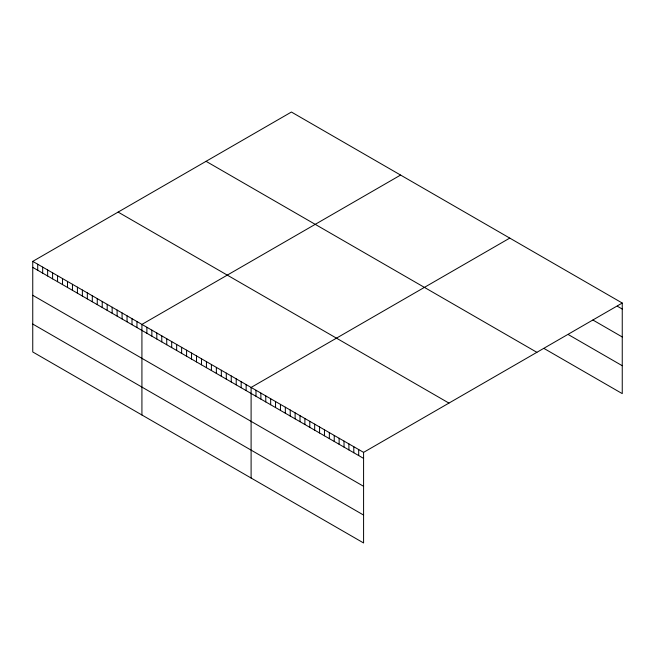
<?xml version="1.0" encoding="UTF-8"?>
<svg xmlns="http://www.w3.org/2000/svg" width="655" height="655" viewBox="0 0 655 655"><rect width="100%" height="100%" fill="white"/><g stroke="black" fill="none" stroke-linecap="round" stroke-linejoin="round"><path stroke-width="0.98" d="M32.75 261.378L363.582 452.376L363.582 542.962L32.75 351.964L32.75 261.378L291.418 112.038L622.25 303.036L622.25 393.622L544.002 348.452M400.59 175.065L141.922 324.405L141.922 414.992M509.77 238.101L251.102 387.441L251.102 478.027M363.582 452.376L622.25 303.036M617.362 306.229L622.25 309.054M592.906 320.017L622.25 336.965M568.45 334.656L622.25 365.719M206.055 161.318L536.887 352.325M118.113 212.089L448.945 403.095M32.75 267.387L363.582 458.394M32.75 295.299L363.582 486.305M32.75 324.053L363.582 515.059M358.694 449.551L358.694 455.569M353.798 446.735L353.798 452.744M348.91 443.91L348.91 449.919M344.022 441.085L344.022 447.095M339.126 438.26L339.126 444.27M334.238 435.436L334.238 441.454M329.35 432.611L329.35 438.629M324.454 429.786L324.454 435.804M319.566 426.97L319.566 432.98M314.678 424.145L314.678 430.155M309.79 421.321L309.79 427.33M304.894 418.496L304.894 424.505M300.006 415.671L300.006 421.689M295.118 412.846L295.118 418.864M290.222 410.022L290.222 416.04M285.334 407.205L285.334 413.215M280.446 404.381L280.446 410.39M275.55 401.556L275.55 407.566M270.662 398.731L270.662 404.741M265.774 395.907L265.774 401.924M260.878 393.082L260.878 399.1M255.99 390.257L255.99 396.275M246.141 384.575L246.141 390.585M241.171 381.709L241.171 387.719M236.209 378.844L236.209 384.853M231.248 375.978L231.248 381.988M226.286 373.113L226.286 379.122M221.325 370.247L221.325 376.257M216.363 367.381L216.363 373.391M211.401 364.516L211.401 370.534M206.44 361.65L206.44 367.668M201.478 358.784L201.478 364.802M196.508 355.919L196.508 361.937M191.547 353.053L191.547 359.071M186.585 350.188L186.585 356.205M181.623 347.33L181.623 353.34M176.662 344.464L176.662 350.474M171.7 341.599L171.7 347.608M166.738 338.733L166.738 344.743M161.777 335.868L161.777 341.877M156.815 333.002L156.815 339.012M151.854 330.136L151.854 336.146M146.884 327.271L146.884 333.28M136.96 321.54L136.96 327.557M131.999 318.674L131.999 324.692M127.037 315.808L127.037 321.826M122.076 312.943L122.076 318.96M117.114 310.077L117.114 316.095M112.152 307.211L112.152 313.229M107.191 304.354L107.191 310.364M102.221 301.488L102.221 307.498M97.259 298.623L97.259 304.632M92.298 295.757L92.298 301.767M87.336 292.891L87.336 298.901M82.374 290.026L82.374 296.035M77.413 287.16L77.413 293.17M72.451 284.295L72.451 290.304M67.49 281.429L67.49 287.447M62.528 278.563L62.528 284.581M57.566 275.698L57.566 281.715M52.596 272.832L52.596 278.85M47.635 269.966L47.635 275.984M42.673 267.101L42.673 273.119M37.712 264.235L37.712 270.253"/></g></svg>
